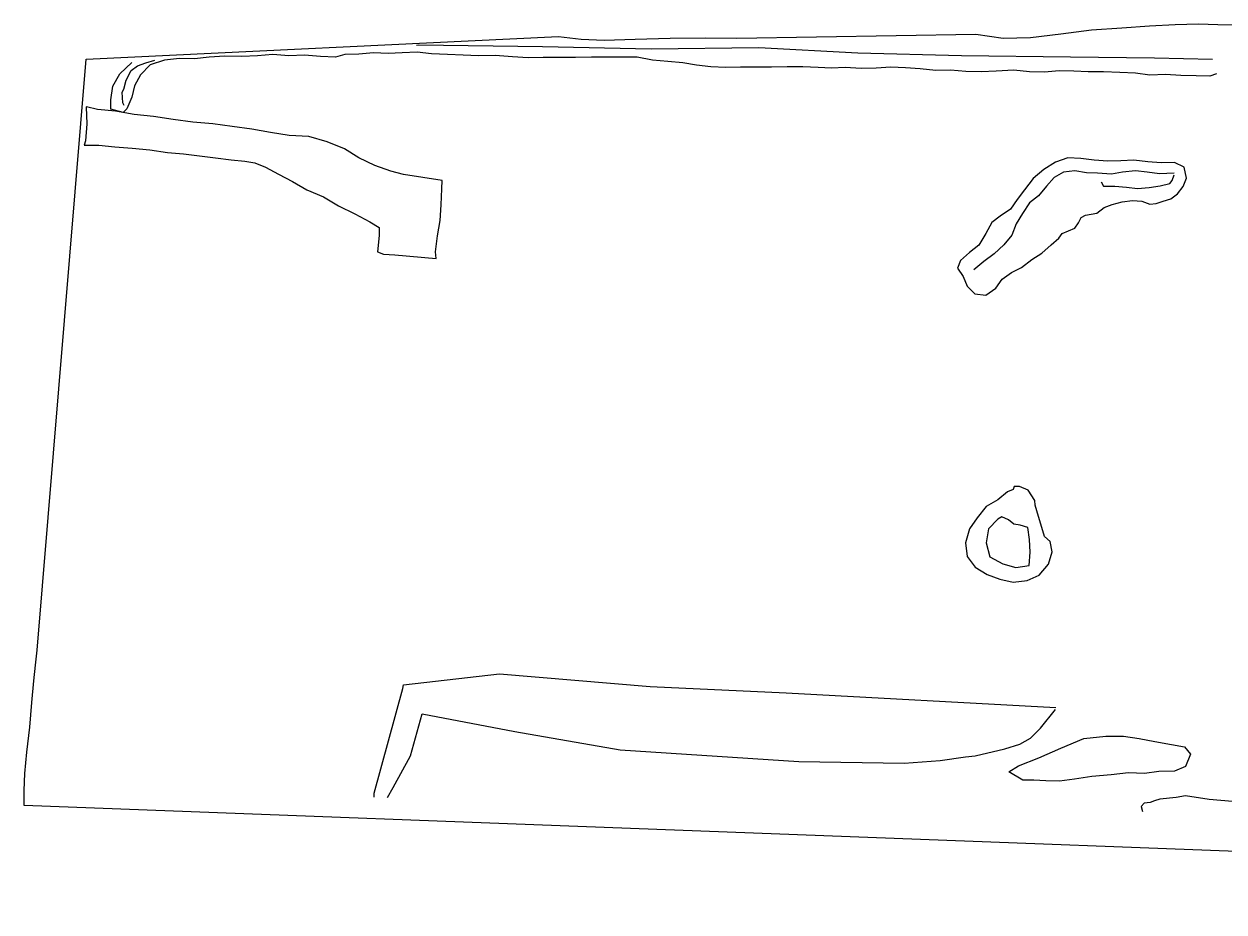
# Model space of a CAD drawing. Extents: x 7166 to 9807, y 3571 to 4350.
# Drawn here: x 7166 to 7990, y 3572 to 4182 of the extents above; entities that cross this region are included whole.
import ezdxf

# ---------------------------------------------------------------- set-up
doc = ezdxf.new("R2010")
doc.units = 0
doc.header["$MEASUREMENT"] = 0
doc.linetypes.add('TOP_OF_BANK', pattern=[10000, 10000, 0])
for name, color, linetype in [('DITCHES___BERMS', 7, 'CONTINUOUS'), ('ROAD_FEATURES', 7, 'CONTINUOUS'), ('SURFACE_BREAKLINES', 7, 'CONTINUOUS'), ('SURFACE_OUTER_BOUNDARIES', 7, 'CONTINUOUS')]:
    doc.layers.add(name, color=color, linetype=linetype)

msp = doc.modelspace()

# ---------------------------------------------------------------- linework, layer by layer
at = {"layer": 'DITCHES___BERMS'}
for points in [[(7985.240168, 4147.470709, 1996.973483), (7980.726426, 4145.758232, 1997.228482), (7971.292828, 4146.038709, 1997.342606), (7960.935045, 4146.285253, 1997.071362), (7950.235332, 4146.887735, 1997.257767), (7939.472612, 4146.542825, 1997.313406), (7929.74982, 4147.892591, 1997.315274), (7918.863618, 4148.271382, 1997.166914), (7907.783806, 4148.859865, 1996.963373), (7897.243759, 4148.778805, 1997.08124), (7887.466224, 4149.202401, 1996.982815), (7877.228271, 4149.487174, 1997.104631), (7867.131827, 4148.611934, 1997.152827), (7856.887238, 4148.85126, 1997.071107), (7846.123988, 4149.965558, 1997.346523), (7834.075077, 4149.190814, 1997.251418), (7823.81436, 4148.923125, 1997.187929), (7813.173073, 4149.136833, 1997.168273), (7802.760724, 4150.05158, 1997.026272), (7792.653396, 4149.832336, 1996.736885), (7781.89906, 4150.929452, 1996.873058), (7771.868135, 4151.571049, 1996.877064), (7761.745734, 4151.917603, 1996.789117), (7751.60152, 4151.397306, 1997.140106), (7741.291155, 4151.016386, 1997.133294), (7730.27488, 4151.793736, 1997.15832), (7720.974709, 4151.439109, 1997.332124), (7711.781899, 4151.692518, 1997.416162), (7701.158386, 4152.238455, 1997.448057), (7690.413756, 4152.300476, 1997.439366), (7679.812673, 4152.052491, 1997.421752), (7669.034033, 4151.92456, 1997.435468), (7658.540087, 4151.935814, 1997.634437), (7648.359249, 4151.861812, 1997.687118), (7638.17403, 4152.287206, 1997.644872), (7628.347718, 4153.365612, 1997.505484), (7618.734457, 4154.988718, 1997.497408), (7608.527486, 4155.891523, 1997.310838), (7597.937093, 4156.728588, 1997.315435), (7587.528831, 4158.827559, 1997.166617), (7577.114655, 4158.979275, 1997.226777), (7566.36066, 4158.797346, 1997.264845), (7556.210649, 4158.925114, 1997.295633), (7545.199868, 4158.639895, 1997.32834), (7534.371779, 4158.773348, 1997.333513), (7522.906121, 4158.754885, 1997.31913), (7512.555211, 4158.48903, 1997.306253), (7501.826322, 4159.012921, 1996.944628), (7489.901211, 4160.031372, 1996.831783), (7478.575837, 4159.870749, 1996.696633), (7468.042382, 4160.208838, 1996.658594), (7457.209438, 4160.714815, 1996.803503), (7446.259306, 4161.104863, 1996.740651), (7436.338236, 4162.255013, 1996.497523), (7426.101277, 4161.856198, 1997.025622), (7416.450454, 4161.416617, 1997.470746), (7406.349844, 4161.811635, 1997.118315), (7396.245524, 4161.004137, 1996.826422), (7386.8283, 4160.697927, 1996.932872), (7380.275188, 4158.873985, 1996.925559), (7369.972015, 4159.303643, 1996.861794), (7359.04565, 4160.271598, 1996.675876), (7348.245342, 4159.740446, 1996.787103), (7337.276319, 4160.628122, 1996.904803), (7326.858354, 4159.892753, 1997.014535), (7315.886875, 4159.420162, 1997.01156), (7304.379021, 4159.493679, 1997.110897), (7293.603438, 4158.818257, 1997.254454), (7283.387624, 4157.690655, 1997.465111), (7273.192793, 4157.933147, 1997.466651), (7262.876753, 4156.751972, 1997.562071), (7253.147848, 4153.509728, 1997.587462), (7246.300413, 4146.781609, 1998.349953), (7242.251751, 4139.225359, 1999.929569), (7240.484461, 4131.476516, 2000.157443), (7237.030757, 4123.459304, 2000.358474), (7234.473712, 4120.834952, 2000.784832), (7225.915022, 4123.198782, 2000.589347), (7226.086411, 4129.543725, 2000.471167), (7227.432883, 4138.947814, 1999.69969), (7232.282107, 4147.463805, 1999.238482), (7240.408821, 4155.295546, 1998.628906)], [(7436.02008, 4167.243504, 1996.607255), (7437.571147, 4167.268229, 1996.598222), (7522.516952, 4166.228206, 1996.623733), (7597.026423, 4164.506425, 1996.502204), (7671.14038, 4165.640211, 1996.429839), (7739.126035, 4161.781417, 1995.977167), (7810.114995, 4160.011367, 1995.931451), (7885.064516, 4159.205461, 1995.491694), (7942.788494, 4158.546093, 1995.437341), (7982.637055, 4157.500259, 1995.522304)], [(7235.076855, 4125.726942, 1999.511899), (7234.229403, 4127.489468, 1998.580438), (7233.743378, 4134.940524, 1998.479212), (7234.966968, 4137.008256, 1998.657194), (7236.594668, 4143.098538, 1998.396493), (7240.083451, 4149.739405, 1999.003459), (7244.382202, 4152.979431, 1998.515082), (7250.020721, 4154.957668, 1998.514705), (7256.284482, 4156.730605, 1998.048824)]]:
    msp.add_polyline3d(points, dxfattribs=at)
at = {"layer": 'ROAD_FEATURES', "color": 1}
msp.add_polyline3d([(7427.07081, 4078.335884, 1998.384852), (7418.363568, 4080.543009, 1998.511092), (7407.299459, 4084.423515, 1998.287541), (7396.28509, 4089.768491, 1998.216855), (7386.528907, 4095.810488, 1998.138373), (7374.500913, 4100.780965, 1998.166384), (7361.926087, 4104.279284, 1998.283738), (7348.574309, 4105.115184, 1998.156211), (7335.724258, 4107.140389, 1998.347571), (7322.940681, 4109.413275, 1998.404723), (7309.451933, 4111.206259, 1998.475635), (7296.152825, 4113.008956, 1998.779104), (7282.408394, 4114.255092, 1999.16166), (7268.840222, 4116.162323, 1999.415394), (7255.254399, 4118.069417, 1999.931525), (7241.951524, 4119.588071, 2000.709845), (7229.19269, 4121.685195, 2001.146717), (7216.866853, 4123.015751, 2001.286587), (7209.379823, 4124.720507, 2001.089114), (7209.081666, 4124.551325, 2001.026271), (7209.575085, 4113.055247, 2001.385858), (7208.682141, 4101.504206, 2001.72398), (7207.778337, 4098.367395, 2001.218731), (7217.829328, 4098.491384, 2001.247243), (7228.779089, 4097.234779, 2001.041576), (7240.711818, 4096.321586, 2000.571844), (7252.785397, 4095.201056, 1999.754569), (7265.019076, 4093.422613, 1999.208225), (7276.032359, 4092.489385, 1999.143783), (7286.889024, 4091.023261, 1998.713388), (7297.941443, 4089.767247, 1998.623341), (7308.68724, 4088.408413, 1998.611858), (7318.024101, 4087.375477, 1998.696672), (7324.850833, 4086.349373, 1998.473442), (7332.137562, 4083.286552, 1998.447787), (7341.184151, 4078.587644, 1998.427639), (7350.785894, 4073.505854, 1998.677082), (7360.534135, 4067.794535, 1998.651787), (7372.008123, 4062.883218, 1998.560231), (7382.492746, 4056.774732, 1998.632986), (7393.511496, 4051.223326, 1998.735287), (7403.961124, 4045.781013, 1998.660259), (7410.302172, 4041.767369, 1998.716397), (7410.289486, 4036.335032, 1998.93465), (7409.091363, 4025.25408, 1999.077467), (7413.191016, 4023.475738, 1999.104202), (7421.097324, 4023.198859, 1998.939995), (7449.541386, 4020.672716, 1998.885377), (7448.962191, 4025.173398, 1999.382497), (7450.326249, 4036.039524, 1999.282485), (7452.285626, 4046.622038, 1998.936815), (7452.847314, 4057.44778, 1998.720795), (7453.278423, 4068.362661, 1998.484216), (7453.518778, 4074.241377, 1998.202768), (7427.07081, 4078.335884, 1998.384852)], close=True, dxfattribs=at)
at = {"layer": 'SURFACE_BREAKLINES'}
for points in [[(7962.379713, 4070.056894, 1999.256095), (7964.734043, 4075.779629, 1999.250411), (7963.051882, 4083.242924, 1999.140338), (7956.39796, 4086.619195, 1999.321259), (7947.321538, 4086.403304, 1999.26766), (7938.26529, 4086.89216, 1999.551118), (7928.666748, 4088.208404, 1999.794214), (7919.731924, 4087.667299, 1999.95635), (7910.613423, 4087.333356, 1999.779592), (7901.310038, 4088.149423, 1999.273238), (7892.08251, 4089.175303, 1998.839529), (7883.339033, 4089.788493, 1998.410783), (7874.760836, 4086.781947, 1998.64944), (7866.689094, 4081.69507, 1998.466117), (7859.421405, 4075.568644, 1998.808897), (7853.445576, 4067.785999, 1999.172245), (7848.388491, 4061.129142, 1999.251184), (7843.76829, 4054.390929, 1999.060414), (7836.720579, 4049.645667, 1999.100601), (7831.10345, 4045.404144, 1999.012871), (7826.899909, 4037.840614, 1999.140548), (7822.172078, 4029.752878, 1998.901487), (7815.759233, 4024.741404, 1998.881879), (7809.55805, 4019.143856, 1999.163791), (7807.484942, 4014.043409, 1999.537648), (7811.469451, 4008.235373, 1999.609801), (7814.182639, 4001.621437, 1999.725003), (7819.375846, 3996.32536, 1999.308953), (7826.932428, 3995.456706, 1999.167894), (7833.834234, 4000.232037, 1999.198425), (7838.046329, 4006.423587, 1999.025614), (7844.553302, 4010.89814, 1999.158299), (7851.332398, 4014.472829, 1999.176863), (7858.546101, 4019.860853, 1999.050764), (7865.33723, 4024.291601, 1998.93377), (7871.747228, 4029.869881, 1998.996509), (7877.107055, 4034.66425, 1999.375256), (7879.451096, 4037.68256, 1999.189395), (7887.963625, 4041.399009, 1999.417406), (7890.497741, 4045.030766, 1998.921309), (7892.373334, 4048.675195, 1998.94667), (7895.321581, 4050.282008, 1998.995496), (7903.090744, 4051.759666, 1999.179924), (7908.175153, 4055.650536, 1999.40577), (7913.597429, 4057.768861, 2000.007901), (7920.672671, 4059.405178, 1999.978541), (7927.673315, 4060.314718, 2000.217842), (7934.014436, 4059.939698, 2000.40506), (7939.55389, 4057.830641, 1999.6933), (7943.903575, 4058.387412, 1999.766787), (7948.793575, 4059.962931, 1999.740126), (7953.977694, 4061.542842, 1999.597642), (7958.484212, 4064.955305, 1999.375871), (7962.379713, 4070.056894, 1999.256095)], [(7845.767556, 3861.99927, 2003.202522), (7841.89277, 3860.340447, 2003.65147), (7835.101848, 3854.781358, 2004.171292), (7827.2053, 3850.16715, 2004.32977), (7821.010775, 3842.470329, 2004.209656), (7815.726782, 3834.880869, 2004.518895), (7813.058922, 3825.338457, 2004.526326), (7814.139478, 3815.848211, 2004.744106), (7819.706027, 3808.451698, 2004.898615), (7827.863547, 3803.609994, 2005.071163), (7836.468118, 3800.317325, 2005.348013), (7845.706715, 3798.23797, 2005.201749), (7855.278157, 3799.330667, 2005.03756), (7863.638953, 3803.14051, 2004.636488), (7869.878192, 3810.510293, 2004.308161), (7872.573303, 3819.143787, 2004.197856), (7871.182893, 3826.230176, 2004.54353), (7867.22052, 3829.558317, 2004.221601), (7862.012351, 3847.257751, 2003.606136), (7860.905511, 3851.066297, 2003.670732), (7860.582994, 3854.353487, 2003.377044), (7855.892034, 3861.423804, 2003.22235), (7850.011964, 3863.882202, 2003.137101), (7846.406968, 3864.020691, 2003.003036), (7845.767556, 3861.99927, 2003.202522)], [(7842.673962, 3667.853489, 2014.499429), (7849.351331, 3672.042825, 2014.161284), (7863.429262, 3677.656728, 2013.081388), (7878.368539, 3684.206183, 2011.25461), (7894.197352, 3690.745544, 2009.683946), (7909.327753, 3692.415723, 2009.498854), (7921.514553, 3692.558197, 2008.747475), (7932.302134, 3690.886236, 2009.183916), (7943.004697, 3688.848328, 2009.172005), (7954.474797, 3686.828785, 2009.445119), (7963.289623, 3685.084815, 2009.776396), (7967.402105, 3679.990939, 2010.596066), (7964.035776, 3671.559913, 2012.016609), (7956.411848, 3668.435475, 2012.892613), (7945.666746, 3668.181486, 2013.81915), (7935.815033, 3666.88078, 2014.454161), (7925.023408, 3667.169868, 2014.735752), (7912.945112, 3665.796662, 2014.882341), (7899.827455, 3664.833342, 2015.186734), (7887.799896, 3662.985019, 2015.383694), (7877.496124, 3661.49031, 2015.125073), (7868.124041, 3661.672442, 2014.967091), (7860.011236, 3662.310109, 2014.879603), (7852.280136, 3662.203823, 2014.655933), (7842.673962, 3667.853489, 2014.499429)]]:
    msp.add_polyline3d(points, close=True, dxfattribs=at)
at = {"layer": 'SURFACE_BREAKLINES', "linetype": 'TOP_OF_BANK'}
for points in [[(7956.274136, 4079.204613, 2002.858678), (7946.255745, 4078.80051, 2003.542237), (7937.833536, 4079.956824, 2003.27823), (7929.607325, 4080.788726, 2003.35292), (7920.858304, 4079.849186, 2003.335981), (7913.177082, 4078.425561, 2003.322536), (7903.635626, 4079.14852, 2003.42828), (7896.104205, 4079.44069, 2003.631826), (7888.128398, 4080.844313, 2003.46623), (7880.168528, 4079.897534, 2003.615727), (7873.779752, 4076.243841, 2003.882227), (7868.641916, 4070.242671, 2004.096139), (7863.17889, 4063.647746, 2004.060881), (7856.901771, 4058.868993, 2004.531097), (7852.020921, 4051.422989, 2004.488323), (7847.785635, 4044.435724, 2004.804687), (7844.821581, 4036.66416, 2004.848625), (7839.356846, 4030.021607, 2004.814523), (7832.576609, 4023.689312, 2004.845361), (7825.537763, 4018.443731, 2004.951295), (7818.697633, 4012.821358, 2004.599036)], [(7906.135462, 4073.359732, 2001.461039), (7907.833185, 4070.159155, 2003.676631), (7915.601597, 4070.300019, 2003.455423), (7923.539715, 4069.631283, 2003.417583), (7931.176195, 4068.676142, 2003.514817), (7938.993198, 4069.400925, 2003.767069), (7946.744341, 4070.530765, 2003.603528), (7953.382082, 4072.127716, 2003.287997), (7954.816594, 4074.111828, 2002.992512), (7956.202773, 4078.019488, 2003.232172)], [(7416.115949, 3650.385443, 2010.465191), (7419.841977, 3657.235539, 2011.179093), (7431.878912, 3678.86377, 2011.349063), (7439.876952, 3707.717224, 2011.353296), (7503.567083, 3695.554879, 2012.406736), (7575.799551, 3683.015332, 2015.168368), (7698.445947, 3674.981762, 2017.052788), (7770.737092, 3673.945155, 2017.177554), (7795.525763, 3675.695093, 2016.389775), (7813.078945, 3678.139603, 2015.324691), (7819.696712, 3678.893965, 2015.348663), (7839.939306, 3683.640903, 2013.536246), (7850.313803, 3686.984398, 2011.913179), (7857.675348, 3691.111302, 2011.692157), (7864.362337, 3697.967348, 2010.701438), (7874.841428, 3710.696011, 2008.349694)]]:
    msp.add_polyline3d(points, dxfattribs=at)
msp.add_polyline3d([(7837.945754, 3843.179586, 2006.11934), (7835.240564, 3841.618347, 2006.132934), (7828.818812, 3834.870787, 2006.266894), (7827.095202, 3825.201381, 2006.341793), (7829.650888, 3815.598284, 2006.508036), (7838.689464, 3810.926562, 2006.491604), (7847.596806, 3808.24226, 2006.473465), (7856.799262, 3809.670358, 2006.172972), (7857.487322, 3818.900133, 2006.10948), (7856.919055, 3827.656851, 2006.090895), (7855.876715, 3835.731569, 2005.928684), (7850.579321, 3837.356513, 2006.357428), (7846.234925, 3838.016567, 2006.27172), (7842.480602, 3841.000257, 2006.121826), (7837.945754, 3843.179586, 2006.11934)], close=True, dxfattribs=at)
at = {"layer": 'SURFACE_BREAKLINES'}
for points in [[(7406.80722, 3650.575431, 2008.351495), (7406.832355, 3653.317917, 2008.684972), (7426.569659, 3725.225554, 2006.444164), (7426.947415, 3727.602042, 2006.677536), (7493.021704, 3735.330835, 2004.622576), (7596.31971, 3726.633318, 2004.773109), (7689.892374, 3722.149123, 2004.413946), (7874.945715, 3712.043483, 2008.199862)], [(8104.28529, 3648.862241, 2014.576407), (8091.466377, 3650.871479, 2013.035605), (8066.662313, 3649.000687, 2012.750239), (8049.939987, 3648.099193, 2012.177695), (8032.950274, 3647.51921, 2012.437478), (8022.710717, 3648.044199, 2011.637294), (8004.295806, 3646.94696, 2012.043778), (7980.324719, 3648.945526, 2013.318722), (7964.103231, 3651.481571, 2013.960607), (7957.669856, 3650.204354, 2013.444143), (7946.502127, 3649.179811, 2015.201221), (7942.784636, 3647.935643, 2015.74679), (7939.719826, 3646.762112, 2015.7153), (7935.745586, 3646.380683, 2015.85723), (7933.638197, 3644.125522, 2015.501593), (7934.474872, 3640.796996, 2015.709721)]]:
    msp.add_polyline3d(points, dxfattribs=at)
at = {"layer": 'SURFACE_OUTER_BOUNDARIES'}
msp.add_polyline3d([(9097.641665, 3571.648786, 2016.44555), (7166.396377, 3644.778471, 2004.553222), (7166.431679, 3655.097889, 2004.573371), (7166.864932, 3666.694359, 2004.614735), (7168.325224, 3681.350664, 2004.555131), (7170.439704, 3698.630175, 2004.44239), (7171.858934, 3715.659502, 2004.411053), (7173.111122, 3730.544514, 2004.304887), (7174.283958, 3741.259011, 2004.164886), (7175.39439, 3751.45373, 2004.12173), (7209.196612, 4157.420698, 2001.168373), (7533.533482, 4173.194483, 1997.68602), (7548.967086, 4171.192957, 1997.793134), (7564.751521, 4170.563268, 1997.818314), (7586.170655, 4171.204384, 1997.701083), (7610.194911, 4171.977687, 1997.683563), (7634.710462, 4172.101681, 1997.753211), (7655.900775, 4171.960011, 1997.939374), (7820.12603, 4174.762074, 1998.024788), (7838.936152, 4171.955854, 1997.918019), (7857.508752, 4172.422928, 1997.777371), (7878.539956, 4174.944071, 1997.672458), (7899.394126, 4177.631871, 1997.601346), (7920.319471, 4179.099653, 1997.674843), (7939.284607, 4180.330221, 1997.694412), (7957.026006, 4181.368126, 1997.637086), (7972.912802, 4181.679795, 1997.579097), (7986.325361, 4181.417114, 1997.68466), (7998.108553, 4181.101677, 1997.944693)], dxfattribs=at)

doc.saveas('drawing.dxf')
